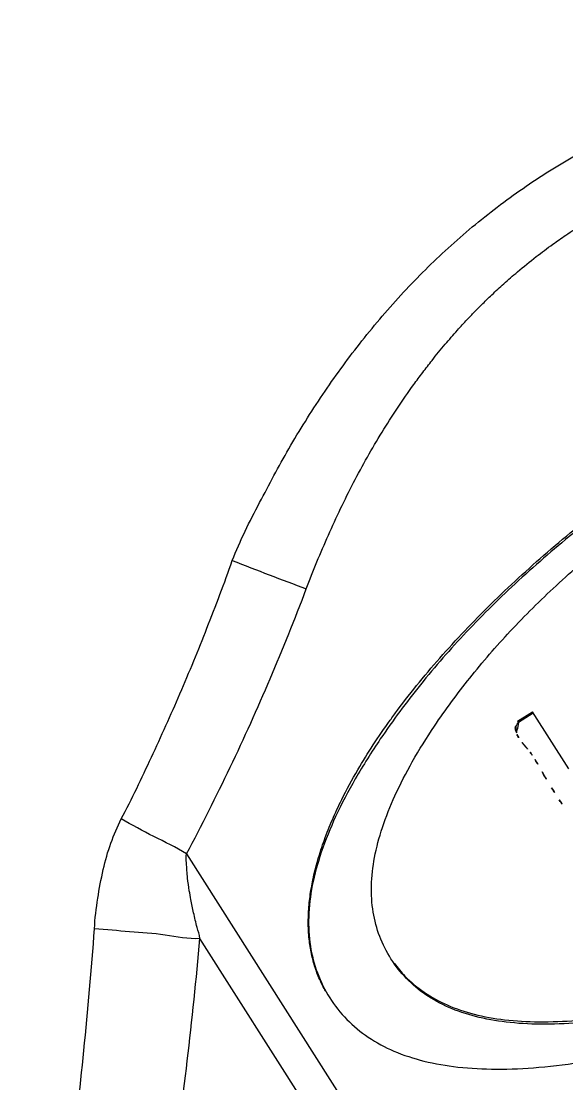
# Model space of a CAD drawing. Header units: millimetres. Extents: x 1145859089 to 1147511753, y -1047484727 to -1047247487.
# Drawn here: x 1146328597.6 to 1146328625.5, y -1047439505.3 to -1047439451 of the extents above; entities that cross this region are included whole.
import ezdxf
from ezdxf.xclip import XClip

# ---------------------------------------------------------------- set-up
doc = ezdxf.new("R2010")
doc.units = ezdxf.units.MM
doc.header["$LTSCALE"] = 100
doc.header["$MEASUREMENT"] = 0
doc.header["$XCLIPFRAME"] = 2
doc.linetypes.add('CENTERX2', pattern=[4, 2.5, -0.5, 0.5, -0.5])
doc.layers.get('0').update_dxf_attribs({"linetype": 'CONTINUOUS'})
for name, color, linetype in [('L-지중매입', 3, 'CENTERX2'), ('XREF', 135, 'CONTINUOUS'), ('단지배치도$0$W240910', 135, 'CONTINUOUS')]:
    doc.layers.add(name, color=color, linetype=linetype)

# ---------------------------------------------------------------- blocks, each defined once
blk = doc.blocks.new('단지배치도$0$zw$9902')
at = {"layer": '단지배치도$0$W240910', "linetype": 'ByBlock', "ltscale": 20}
for p, q in [((59949.333, -68117.47), (59950.087, -68116.991)), ((59950.132, -68117.061), (59949.378, -68117.54)), ((59951.941, -68119.905), (59950.087, -68116.991)), ((59949.333, -68117.47), (59949.378, -68117.54)), ((59932.418, -68124.249), (59945.035, -68144.081)), ((59943.176, -68144.394), (59933.104, -68128.563))]:
    blk.add_line(p, q, dxfattribs=at)
at = {"layer": '단지배치도$0$W240910'}
for radius in [11431.377, 11931.377]:
    blk.add_arc((57394.291, -57699.4), radius, 251.6277496, 321.4181311, dxfattribs=at)
at = {"layer": '단지배치도$0$W240910', "linetype": 'ByBlock', "ltscale": 20}
for centre, radius, start, end in [((60039.346, -67842.121), 286.887, 248.61914, 249.42752), ((59981.854, -68101.619), 36.313, 212.0076, 213.1805), ((60063.05, -68048.557), 133.311, 213.16914, 213.46338), ((59683.122, -68105.708), 251.025, 351.9095, 354.77627)]:
    blk.add_arc(centre, radius, start, end, dxfattribs=at)
for points, knots in [([(59934.757, -68109.263), (59935.141, -68108.244), (59936.13, -68106.346), (59937.632, -68103.497), (59939.335, -68100.79), (59941.239, -68098.16), (59943.321, -68095.699), (59945.617, -68093.394), (59948.097, -68091.303), (59950.743, -68089.448), (59953.522, -68087.853), (59956.429, -68086.509), (59959.49, -68085.401), (59962.421, -68084.606), (59965.185, -68084.054), (59967.723, -68083.695), (59970.274, -68083.46), (59972.843, -68083.38), (59974.566, -68083.316), (59975.437, -68083.383)], [0, 0, 0, 0, 3.268622, 6.397637, 9.667075, 12.850977, 16.13086, 19.328305, 22.601473, 25.847972, 29.009985, 32.200779, 35.444395, 38.763751, 41.302653, 43.894769, 46.449524, 48.984567, 51.607261, 51.607261, 51.607261, 51.607261]), ([(59938.536, -68110.712), (59938.883, -68109.784), (59939.639, -68107.952), (59940.92, -68105.274), (59942.369, -68102.703), (59943.596, -68100.855), (59944.482, -68099.657), (59945.015, -68098.969), (59945.605, -68098.248), (59946.206, -68097.556), (59946.708, -68097.008), (59947.12, -68096.578), (59947.538, -68096.153), (59948.035, -68095.67), (59948.646, -68095.105), (59949.398, -68094.45), (59950.231, -68093.777), (59951.06, -68093.157), (59951.713, -68092.702), (59952.209, -68092.372), (59952.649, -68092.091), (59953.15, -68091.783), (59953.944, -68091.32), (59955.449, -68090.516), (59957.207, -68089.74), (59958.956, -68089.112), (59960.164, -68088.734), (59961.294, -68088.426), (59962.343, -68088.178), (59963.269, -68087.987), (59964.124, -68087.832), (59964.966, -68087.699), (59965.915, -68087.571), (59966.914, -68087.462), (59967.869, -68087.382), (59968.904, -68087.318), (59970.131, -68087.271), (59971.664, -68087.261), (59973.364, -68087.304), (59974.539, -68087.377), (59975.149, -68087.42)], [0, 0, 0, 0, 2.972308, 5.940877, 8.901705, 11.818447, 12.587247, 13.373265, 14.43024, 15.37964, 16.122682, 16.660142, 17.166141, 17.909976, 18.741607, 19.660745, 20.901374, 21.95333, 22.765542, 23.288653, 23.73983, 24.333963, 25.050906, 26.498161, 29.448916, 30.806994, 32.071979, 33.243608, 34.321472, 35.305093, 36.07715, 36.929226, 37.861586, 38.950552, 39.945245, 40.733721, 42.061928, 43.630184, 45.330349, 47.162667, 47.162667, 47.162667, 47.162667]), ([(59993.54, -68097.362), (59993.288, -68096.964), (59992.698, -68096.216), (59991.579, -68095.292), (59990.242, -68094.581), (59988.693, -68094.078), (59986.933, -68093.781), (59984.962, -68093.685), (59982.778, -68093.79), (59980.12, -68094.126), (59977.035, -68094.754), (59973.585, -68095.753), (59970.071, -68097.061), (59966.493, -68098.678), (59962.849, -68100.602), (59959.203, -68102.798), (59955.668, -68105.171), (59952.378, -68107.658), (59949.396, -68110.215), (59946.722, -68112.844), (59944.356, -68115.544), (59942.481, -68118.071), (59941.053, -68120.333), (59940.035, -68122.264), (59939.289, -68124.088), (59938.814, -68125.807), (59938.613, -68127.423), (59938.692, -68128.936), (59939.055, -68130.342), (59939.482, -68131.194), (59939.735, -68131.592)], [0, 0, 0, 0, 1.412766, 2.833461, 4.321746, 5.929778, 7.699157, 9.661244, 11.839094, 14.249578, 17.69248, 21.273155, 25.013227, 28.931683, 33.045041, 37.367585, 41.694975, 45.811725, 49.732095, 53.472597, 57.052228, 60.492655, 62.898636, 65.072954, 67.032507, 68.800365, 70.407871, 71.89653, 73.318297, 74.732515, 74.732515, 74.732515, 74.732515]), ([(59939.52, -68131.244), (59939.497, -68131.204), (59939.404, -68131.038), (59939.208, -68130.65), (59938.976, -68130.057), (59938.786, -68129.34), (59938.663, -68128.553), (59938.623, -68127.718), (59938.666, -68126.843), (59938.762, -68126.13), (59938.909, -68125.362), (59939.117, -68124.54), (59939.453, -68123.518), (59939.863, -68122.492), (59940.422, -68121.291), (59941.116, -68120.013), (59941.951, -68118.667), (59942.641, -68117.662), (59943.426, -68116.59), (59944.31, -68115.46), (59945.511, -68114.053), (59946.789, -68112.669), (59948.14, -68111.307), (59949.563, -68109.969), (59951.053, -68108.654), (59952.72, -68107.272), (59954.555, -68105.852), (59956.559, -68104.408), (59958.611, -68103.032), (59960.523, -68101.837), (59962.466, -68100.696), (59964.427, -68099.621), (59966.601, -68098.528), (59968.782, -68097.528), (59970.959, -68096.625), (59973.121, -68095.827), (59975.183, -68095.166), (59976.584, -68094.785), (59977.266, -68094.617), (59977.319, -68094.604)], [0, 0, 0, 0, 0.137339, 0.572509, 1.303412, 2.041427, 2.794842, 3.689275, 4.54292, 5.42016, 5.843515, 6.889188, 7.962288, 9.066248, 10.203431, 11.93457, 13.42487, 14.953303, 15.59288, 17.408174, 19.257214, 21.140606, 23.058591, 25.011212, 26.998409, 29.020094, 31.506542, 33.958541, 36.428155, 38.915654, 40.723187, 43.188235, 45.620606, 48.022979, 50.383888, 52.690194, 54.934814, 56.87878, 57.042162, 57.042162, 57.042162, 57.042162]), ([(59939.735, -68131.592), (59939.987, -68131.99), (59940.577, -68132.738), (59941.696, -68133.662), (59943.033, -68134.374), (59944.582, -68134.877), (59946.341, -68135.175), (59948.312, -68135.271), (59950.495, -68135.167), (59953.152, -68134.831), (59956.236, -68134.204), (59959.686, -68133.205), (59963.199, -68131.897), (59966.778, -68130.28), (59970.422, -68128.355), (59974.069, -68126.159), (59977.604, -68123.785), (59980.895, -68121.298), (59983.878, -68118.74), (59986.553, -68116.111), (59988.92, -68113.411), (59990.794, -68110.884), (59992.223, -68108.622), (59993.24, -68106.691), (59993.987, -68104.867), (59994.462, -68103.148), (59994.662, -68101.532), (59994.583, -68100.018), (59994.22, -68098.613), (59993.793, -68097.76), (59993.54, -68097.362)], [0, 0, 0, 0, 1.413182, 2.834148, 4.322514, 5.930416, 7.699453, 9.660999, 11.838121, 14.247704, 17.689668, 21.269748, 25.009586, 28.928178, 33.042044, 37.365468, 41.694091, 45.811845, 49.732988, 53.474028, 57.053964, 60.494463, 62.90047, 65.074832, 67.034455, 68.802419, 70.41008, 71.898956, 73.321006, 74.735573, 74.735573, 74.735573, 74.735573]), ([(59942.862, -68129.603), (59942.633, -68129.242), (59942.243, -68128.471), (59941.908, -68127.202), (59941.827, -68125.839), (59941.995, -68124.385), (59942.408, -68122.84), (59943.064, -68121.203), (59943.963, -68119.473), (59945.224, -68117.454), (59946.876, -68115.208), (59948.958, -68112.813), (59951.31, -68110.486), (59953.933, -68108.227), (59956.826, -68106.034), (59958.882, -68104.652), (59959.952, -68103.971)], [0, 0, 0, 0, 1.28228, 2.56859, 3.911217, 5.35635, 6.941241, 8.694253, 10.636399, 12.783145, 15.828876, 18.992157, 22.29241, 25.746746, 29.370094, 33.175396, 33.175396, 33.175396, 33.175396]), ([(59929.078, -68122.461), (59929.629, -68121.431), (59930.638, -68119.3), (59932.112, -68116.055), (59933.485, -68112.7), (59934.348, -68110.422), (59934.757, -68109.263)], [0, 0, 0, 0, 3.505723, 7.068542, 10.69142, 14.377221, 14.377221, 14.377221, 14.377221]), ([(59932.418, -68124.249), (59933.192, -68122.788), (59934.684, -68119.836), (59936.717, -68115.316), (59937.954, -68112.254), (59938.536, -68110.712)], [0, 0, 0, 0, 4.960436, 9.919328, 14.864038, 14.864038, 14.864038, 14.864038]), ([(59949.285, -68118.063), (59949.253, -68118.014), (59949.16, -68117.829), (59949.209, -68117.553), (59949.333, -68117.47)], [0, 0, 0, 0, 0.1777019, 0.6259799, 0.6259799, 0.6259799, 0.6259799]), ([(59949.378, -68117.54), (59949.253, -68117.623), (59949.229, -68117.893), (59949.278, -68118.087), (59949.297, -68118.141)], [0, 0, 0, 0, 0.4486483, 0.6225964, 0.6225964, 0.6225964, 0.6225964]), ([(59949.553, -68118.559), (59949.632, -68118.653), (59949.781, -68118.811), (59949.915, -68118.981), (59949.97, -68119.056)], [0, 0, 0, 0, 0.3693409, 0.6491304, 0.6491304, 0.6491304, 0.6491304]), ([(59950.581, -68120.057), (59950.606, -68120.102), (59950.76, -68120.375), (59950.922, -68120.644), (59951.061, -68120.867)], [0, 0, 0, 0, 0.1530136, 0.9409818, 0.9409818, 0.9409818, 0.9409818]), ([(59927.716, -68128.066), (59927.733, -68127.545), (59927.871, -68126.535), (59928.133, -68125.071), (59928.516, -68123.706), (59928.889, -68122.866), (59929.078, -68122.461)], [0, 0, 0, 0, 1.562086, 3.050095, 4.462143, 5.801764, 5.801764, 5.801764, 5.801764]), ([(59932.418, -68124.249), (59931.886, -68123.905), (59930.729, -68123.384), (59929.631, -68122.761), (59929.078, -68122.461)], [0, 0, 0, 0, 1.900441, 3.788585, 3.788585, 3.788585, 3.788585]), ([(59933.104, -68128.563), (59933.073, -68128.373), (59932.927, -68127.943), (59932.785, -68127.278), (59932.651, -68126.652), (59932.548, -68126.064), (59932.453, -68125.44), (59932.426, -68124.816), (59932.388, -68124.398), (59932.418, -68124.249)], [0, 0, 0, 0, 0.578576, 1.353958, 2.038871, 2.500219, 3.145451, 3.927072, 4.383104, 4.383104, 4.383104, 4.383104]), ([(59973.322, -68124.986), (59972.256, -68125.664), (59970.14, -68126.934), (59966.936, -68128.618), (59963.78, -68130.033), (59960.671, -68131.177), (59957.609, -68132.05), (59954.866, -68132.599), (59952.498, -68132.89), (59950.551, -68132.973), (59948.791, -68132.877), (59947.218, -68132.598), (59945.83, -68132.135), (59944.63, -68131.484), (59943.624, -68130.642), (59943.091, -68129.963), (59942.862, -68129.603)], [0, 0, 0, 0, 3.787928, 7.400997, 10.852194, 14.156419, 17.330636, 20.393975, 22.540099, 24.48139, 26.233366, 27.817115, 29.261118, 30.602782, 31.88848, 33.170672, 33.170672, 33.170672, 33.170672]), ([(59943.025, -68129.833), (59943.194, -68130.063), (59943.656, -68130.611), (59944.554, -68131.362), (59945.754, -68132.013), (59947.142, -68132.476), (59948.715, -68132.755), (59950.475, -68132.851), (59952.421, -68132.768), (59954.788, -68132.476), (59957.532, -68131.926), (59960.594, -68131.053), (59963.704, -68129.909), (59966.86, -68128.495), (59970.063, -68126.811), (59972.178, -68125.541), (59973.243, -68124.863)], [0, 0, 0, 0, 0.857072, 2.143513, 3.48566, 4.929829, 6.513411, 8.264891, 10.205374, 12.350393, 15.415003, 18.590005, 21.894496, 25.345424, 28.957677, 32.744241, 32.744241, 32.744241, 32.744241]), ([(59926.494, -68140.298), (59926.76, -68138.297), (59927.191, -68134.221), (59927.571, -68130.14), (59927.716, -68128.066)], [0, 0, 0, 0, 6.055179, 12.29393, 12.29393, 12.29393, 12.29393]), ([(59933.104, -68128.563), (59932.508, -68128.619), (59931.311, -68128.333), (59929.515, -68128.237), (59928.314, -68128.117), (59927.716, -68128.066)], [0, 0, 0, 0, 1.794806, 3.611563, 5.410594, 5.410594, 5.410594, 5.410594])]:
    blk.add_open_spline(points, degree=3, knots=knots, dxfattribs=at)
for points in [[(59949.297, -68118.141), (59949.351, -68118.296), (59949.448, -68118.434), (59949.553, -68118.559)], [(59949.97, -68119.056), (59950.059, -68119.177), (59950.141, -68119.302), (59950.22, -68119.43)], [(59950.22, -68119.43), (59950.346, -68119.635), (59950.463, -68119.847), (59950.581, -68120.057)]]:
    blk.add_open_spline(points, degree=3, dxfattribs=at)
blk = doc.blocks.new('단지배치도')
blk.add_blockref('단지배치도$0$zw$9902', (141034.193, 142437.157))

msp = doc.modelspace()

# ---------------------------------------------------------------- linework, layer by layer
at = {"layer": 'L-지중매입', "ltscale": 2}
msp.add_arc((1146292364.149594, -1047402174.186541, 0), 45716.750817, 303.4822833292, 333.0437788935, dxfattribs=at)

# ---------------------------------------------------------------- block references
at = {"layer": 'XREF'}
ref = msp.add_blockref('단지배치도', (1146127639.433663, -1047513806.462535), dxfattribs=at)
XClip(ref).set_block_clipping_path([(72982.4064819524, 34919.7593965298), (360382.4067475507, 255319.7593436697)])

doc.saveas('drawing.dxf')
